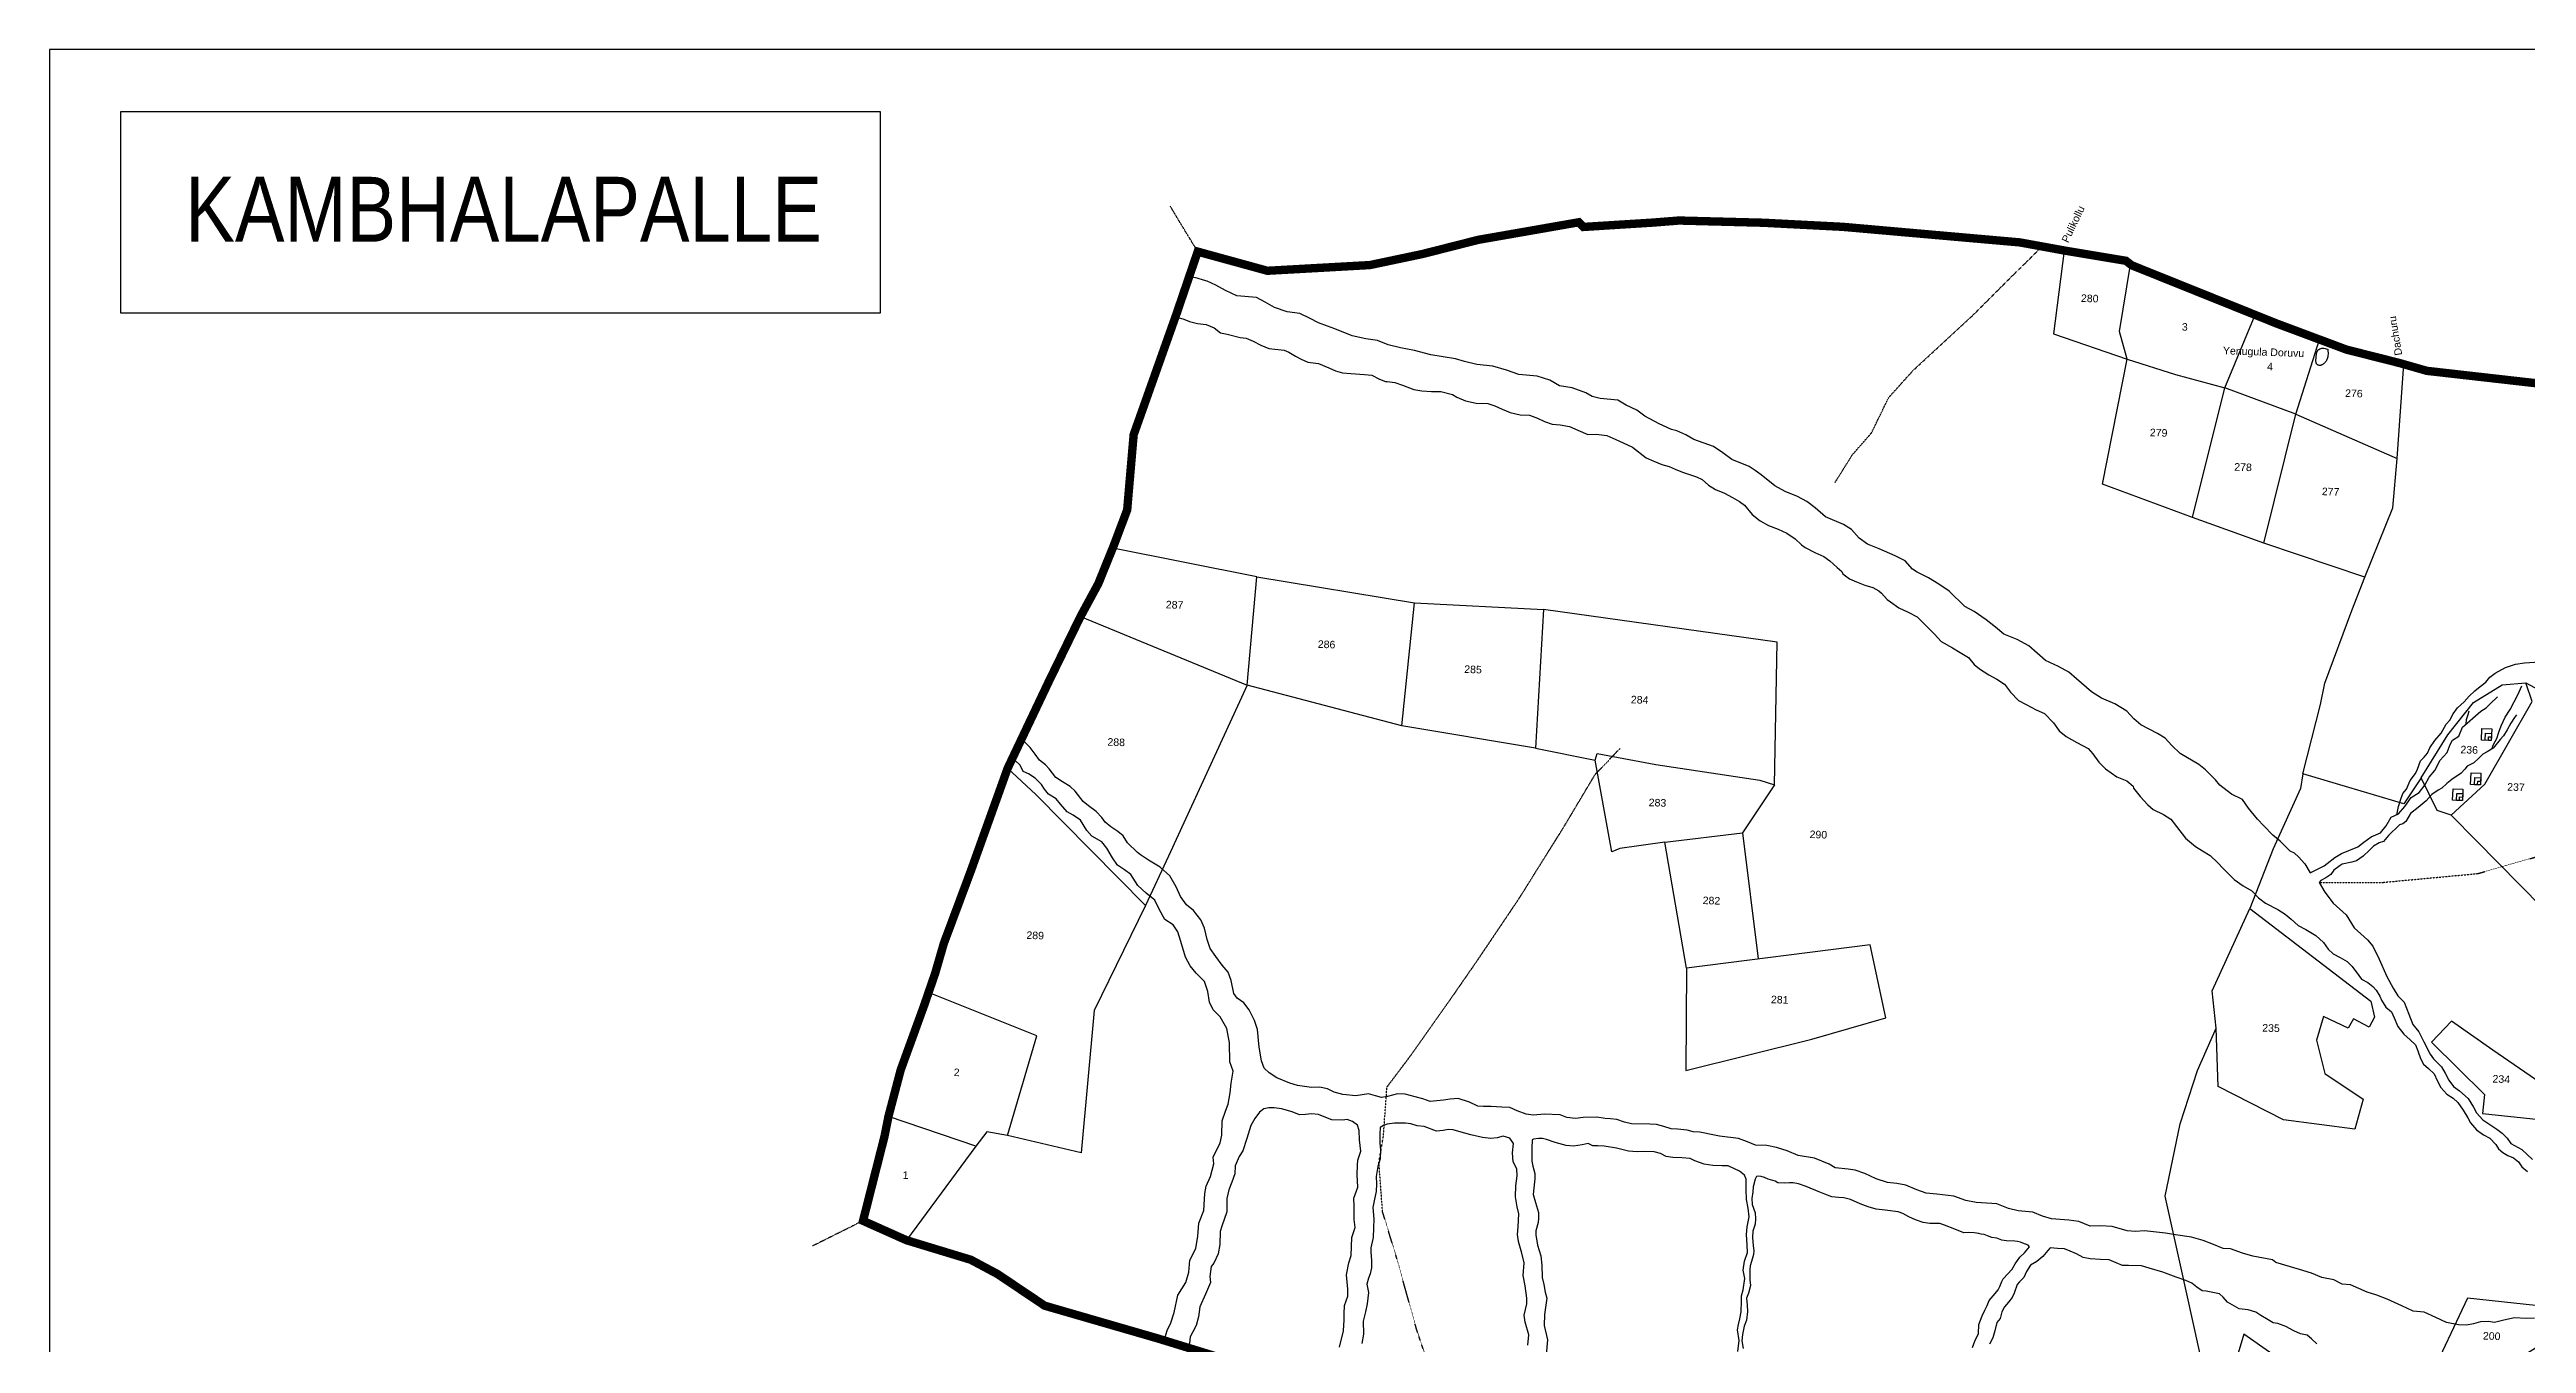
# Model space of a CAD drawing. Header units: inches. Extents: x 346063 to 354760, y 1581753 to 1587896.
# Drawn here: x 346063 to 350344, y 1585658 to 1587896 of the extents above; entities that cross this region are included whole.
import ezdxf

# ---------------------------------------------------------------- set-up
doc = ezdxf.new("R2010")
doc.units = ezdxf.units.IN
doc.header["$MEASUREMENT"] = 0
for name, pattern in [('ACAD_ISO03W100', [30, 12, -18]), ('ACAD_ISO07W100', [3, 0, -3]), ('BORDER', [1.75, 0.5, -0.25, 0.5, -0.25, 0, -0.25])]:
    doc.linetypes.add(name, pattern=pattern)
for name, color, linetype in [('C LINE COO', 6, 'Continuous'), ('NALA', 4, 'Continuous'), ('SQUAREWELL', 5, 'Continuous'), ('SURVEY_BND', 7, 'Continuous'), ('SURVEY_NO', 7, 'Continuous'), ('TITLEBLOCK', 7, 'Continuous'), ('WATER_BODY', 4, 'Continuous')]:
    doc.layers.add(name, color=color, linetype=linetype)
doc.layers.add('FOOTPATH', color=150, linetype='ACAD_ISO07W100', lineweight=30)
doc.layers.add('VILL_BOUNDARY', color=6, linetype='BORDER', lineweight=30)
doc.styles.add('ARIALN', font='ARIALN.TTF')
doc.styles.get("Standard").update_dxf_attribs({"font": 'arial.ttf'})

msp = doc.modelspace()

# ---------------------------------------------------------------- linework, layer by layer
at = {"layer": 'C LINE COO', "color": 0}
msp.add_lwpolyline([(346063, 1581753.1), (354759.8, 1581753.1), (354759.8, 1587895.7), (346063, 1587895.7), (346063, 1581753.1)], dxfattribs=at)
msp.add_lwpolyline([(346186.1, 1587788.4), (347498.5, 1587788.4), (347498.5, 1587440), (346186.1, 1587440)], close=True, dxfattribs=at)
at = {"layer": 'FOOTPATH', "ltscale": 0.002}
for points in [[(349149.1, 1587147.1), (349179.2, 1587195.2), (349211.9, 1587232.5), (349241.6, 1587293.6), (349284, 1587340.8), (349384.9, 1587434), (349506.7, 1587555.1)], [(348595.5, 1585308.3), (348584.2, 1585318.2), (348556.8, 1585362.8), (348535.3, 1585391.7), (348516.4, 1585425.8), (348492.6, 1585492.2), (348462.8, 1585572), (348425.8, 1585682.2), (348390.7, 1585808), (348366.9, 1585885.8), (348360.6, 1585970.8), (348368.3, 1586016), (348374.5, 1586101.3), (348418.6, 1586159.9), (348482.4, 1586250.4), (348528.6, 1586317.1), (348601.3, 1586425), (348678.9, 1586548.9), (348734.2, 1586641.7), (348777.8, 1586687.5)], [(349985.8, 1586455), (350096.3, 1586455.4), (350260, 1586470.6), (350409.5, 1586513.4), (350449.4, 1586526.8), (350476.9, 1586536.3), (350513.7, 1586585.4), (350516.4, 1586645), (350488, 1586642.3), (350431.9, 1586641.2), (350387.3, 1586632.9), (350461.2, 1586581.1)]]:
    msp.add_lwpolyline(points, dxfattribs=at)
at = {"layer": 'NALA'}
for points in [[(349942.8, 1586505.8), (349935.6, 1586509.1), (349918.5, 1586526.4), (349905.8, 1586536.9), (349890.3, 1586553.1), (349878.9, 1586564.7), (349863.5, 1586583.7), (349853.4, 1586598.7), (349834.2, 1586607.8), (349814, 1586623.6), (349806.7, 1586632.8), (349789.5, 1586650.2), (349777.5, 1586659.3), (349745.5, 1586678.3), (349731.2, 1586691.9), (349719.3, 1586704.7), (349706.5, 1586712.8), (349677.2, 1586727.6), (349665.6, 1586738), (349653.3, 1586751.2), (349632.3, 1586764.3), (349609.4, 1586773.9), (349592.1, 1586784.6), (349566.4, 1586807.2), (349553.1, 1586818.8), (349535.3, 1586828.4), (349512.6, 1586839.2), (349483.9, 1586864.2), (349463.9, 1586875.6), (349440.8, 1586884.8), (349426.5, 1586896.7), (349410.2, 1586909.3), (349389.3, 1586923.7), (349373.5, 1586932.3), (349346.2, 1586958.9), (349328.5, 1586971.3), (349310.2, 1586982), (349291.1, 1586992), (349282.9, 1586997), (349270.4, 1587011.5), (349252.6, 1587020.1), (349225.5, 1587032.1), (349205.1, 1587040.5), (349190.7, 1587050.4), (349177.5, 1587065.6), (349163.4, 1587074.1), (349132.6, 1587087.5), (349114.4, 1587102.8), (349100, 1587114), (349084.3, 1587122.6), (349062.5, 1587131.4), (349045.1, 1587141.4), (349021.3, 1587160.3), (349010.8, 1587167.7), (349000.4, 1587174.4), (348970.8, 1587186.4), (348955.1, 1587198.3), (348938.8, 1587209.2), (348904.7, 1587221.5), (348891.3, 1587229.3), (348875.4, 1587236.2), (348866.5, 1587238.6), (348845.1, 1587248.4), (348820.4, 1587261.6), (348806.4, 1587271.8), (348787.9, 1587280.8), (348773.5, 1587289), (348742.8, 1587292.4), (348729.3, 1587295.7), (348718.4, 1587301.7), (348694.8, 1587310.7), (348673, 1587313.9), (348656.2, 1587324.1), (348634.3, 1587330.7), (348602.5, 1587333.4), (348581.2, 1587340.9), (348557.7, 1587348.1), (348530, 1587351.2), (348508.8, 1587356.4), (348493.2, 1587360.5), (348450.4, 1587367.9), (348422, 1587374.9), (348397.7, 1587379.7), (348376.5, 1587385.2), (348358.4, 1587392.6), (348338, 1587395.5), (348314.5, 1587400.8), (348284.7, 1587412.4), (348271.7, 1587417.3), (348255.9, 1587423.1), (348241.8, 1587430.6), (348223.8, 1587439), (348202.2, 1587442.1), (348179.9, 1587449.5), (348163.8, 1587458.8), (348148.8, 1587467), (348115.1, 1587469.5), (348095.4, 1587479.1), (348078.6, 1587488), (348063.8, 1587495.1), (348057.7, 1587496.9), (348046.5, 1587500.4), (348032.8, 1587503.1)], [(348009.9, 1587435.8), (348013.7, 1587432.5), (348023.6, 1587429.2), (348033.4, 1587425.3), (348047.2, 1587422), (348062, 1587420), (348075.6, 1587414.3), (348086.6, 1587405.9), (348098.4, 1587403.5), (348120.7, 1587397.7), (348130.9, 1587396.5), (348143.4, 1587391.3), (348156.4, 1587384.6), (348170.4, 1587378.8), (348196.7, 1587375.6), (348204.9, 1587372), (348216.4, 1587365.5), (348226.2, 1587360.3), (348237.5, 1587355), (348255.9, 1587352.9), (348274.2, 1587345.3), (348285.7, 1587339.8), (348297.6, 1587336.8), (348311.8, 1587335.4), (348335.5, 1587333.7), (348348.3, 1587332.5), (348361.5, 1587325.4), (348371.7, 1587321.3), (348374.7, 1587321.5), (348388.4, 1587319.9), (348401.3, 1587315.3), (348420.8, 1587307.7), (348435, 1587305.5), (348451.7, 1587304), (348467.8, 1587304.2), (348487.5, 1587299.1), (348495.3, 1587294.7), (348510.2, 1587288.2), (348528.9, 1587284.2), (348548.8, 1587283.6), (348561, 1587279.2), (348573.7, 1587273.5), (348587.7, 1587268.1), (348604.6, 1587264), (348621.1, 1587263.4), (348634.8, 1587258.3), (348646.7, 1587252.1), (348659.8, 1587247.9), (348673.8, 1587246.4), (348690, 1587243.8), (348704.2, 1587237.1), (348721.5, 1587230.1), (348736.1, 1587230.3), (348754.7, 1587227.9), (348775.5, 1587219.1), (348798.7, 1587208.2), (348822.3, 1587189.4), (348835.7, 1587183.6), (348849.8, 1587177.8), (348862, 1587174.5), (348872.7, 1587169.9), (348885.5, 1587164.5), (348897.6, 1587160.5), (348909.7, 1587156.6), (348919.1, 1587152.1), (348930.5, 1587142.4), (348942.1, 1587134.6), (348957.8, 1587128.3), (348971.5, 1587120.7), (348983.6, 1587113.9), (348992.3, 1587107.5), (349005.8, 1587091.8), (349019.5, 1587080.8), (349034, 1587072.5), (349050.8, 1587065.9), (349065.6, 1587059.5), (349080.2, 1587049.2), (349091.1, 1587038.9), (349097.6, 1587034.3), (349114.1, 1587026), (349129.3, 1587018.7), (349139.8, 1587011.4), (349152.4, 1586999.6), (349160.8, 1586992.7), (349162.7, 1586989.1), (349174.2, 1586980.5), (349185.9, 1586975.2), (349200.3, 1586969.6), (349214.1, 1586965.4), (349224.8, 1586959.7), (349229.2, 1586955.7), (349239, 1586944.5), (349244.7, 1586940.5), (349259.4, 1586930.1), (349275.1, 1586922.4), (349290.7, 1586914.5), (349301.5, 1586904.3), (349311.1, 1586894.5), (349320.8, 1586884.6), (349332.3, 1586872.1), (349351.8, 1586861.2), (349365.1, 1586853), (349379.6, 1586844.2), (349389.4, 1586831.9), (349398.6, 1586824.5), (349414.5, 1586814.4), (349428.5, 1586807), (349441.8, 1586798), (349452.1, 1586784.2), (349466.1, 1586770.1), (349479, 1586763.2), (349496.5, 1586753.8), (349510.7, 1586747.3), (349526.6, 1586731.5), (349536.1, 1586717.7), (349548.6, 1586707.4), (349566.6, 1586697.5), (349586.5, 1586686.9), (349594.4, 1586677.6), (349604.9, 1586663.5), (349616.6, 1586651.9), (349635.9, 1586638), (349653.1, 1586630.7), (349664.4, 1586621.5), (349664.9, 1586618.3), (349676.3, 1586604), (349689.4, 1586589.6), (349698.5, 1586581.3), (349716.7, 1586572.5), (349729.6, 1586564.6), (349738.9, 1586552.1), (349754.8, 1586531.7), (349772.1, 1586517.2), (349784.3, 1586509.8), (349797.2, 1586501.8), (349810, 1586490), (349820.4, 1586478.5), (349838.9, 1586460.1), (349854.1, 1586449.4), (349869.1, 1586440.7), (349881.1, 1586428.8), (349892.8, 1586419.3), (349914.1, 1586408.2), (349926.9, 1586400.2), (349937.1, 1586391.7), (349949.3, 1586380.5), (349962.9, 1586373.8), (349980.2, 1586363.4), (349993, 1586351.1), (350001, 1586340), (350009.7, 1586331.9), (350021.8, 1586325.2), (350033.8, 1586318.6), (350042.8, 1586309.6), (350054.2, 1586294.6), (350059, 1586287.7), (350069.8, 1586282.2), (350078.3, 1586275.4), (350084, 1586268.8), (350090.7, 1586258.7), (350093.3, 1586251.6), (350101, 1586239.7), (350110.5, 1586231.7), (350115.5, 1586220.9), (350121.7, 1586206), (350131.8, 1586193.1), (350143.1, 1586183.1), (350152.2, 1586174.2), (350156, 1586164.1), (350160.8, 1586151), (350166.2, 1586141.2), (350174.9, 1586133.2), (350184.2, 1586124.1), (350189.8, 1586113), (350195.9, 1586100.7), (350206.3, 1586089), (350217, 1586081.9), (350225.5, 1586074.5), (350234.7, 1586061.7), (350242.4, 1586048.1), (350247.3, 1586039.8), (350257.5, 1586027.5), (350269.5, 1586018.8), (350280.7, 1586012.9), (350290.8, 1586002), (350295.6, 1585994.6), (350303, 1585988.2), (350311.9, 1585983.3), (350321.8, 1585978.8), (350330.1, 1585972.3), (350335.7, 1585963.6), (350345.8, 1585955.2)], [(350119.8, 1586572.4), (350122.7, 1586586.7), (350126.3, 1586597.6), (350130.4, 1586609.2), (350136.8, 1586616.8), (350143.1, 1586631.3), (350152.2, 1586643.7), (350155.7, 1586651.2), (350160.9, 1586665.7), (350167, 1586671.6), (350172.7, 1586678.7), (350177.2, 1586688.3), (350185.7, 1586700.6), (350196.5, 1586713.3), (350205.3, 1586728.8), (350211.8, 1586735.8), (350217.1, 1586746.7), (350224.5, 1586757.4), (350236.3, 1586767.3), (350245.2, 1586777.4), (350254.8, 1586786.7), (350263.7, 1586794), (350273.8, 1586801.3), (350280.7, 1586810.4), (350289.7, 1586817), (350307.7, 1586827.2), (350324.8, 1586833), (350340.3, 1586834.9), (350366.5, 1586837)], [(350284.7, 1586686.5), (350285.6, 1586691.4), (350290, 1586699.2), (350292.9, 1586704.3), (350296.1, 1586715.2), (350300.1, 1586726), (350307.2, 1586741), (350315.9, 1586754.3), (350322.7, 1586767.4), (350329.2, 1586779.9), (350335.9, 1586795.5)], [(349942.8, 1586505.8), (349950.2, 1586499.7), (349961.1, 1586487.5), (349970, 1586471.7), (349980.7, 1586477.1), (349994.6, 1586484), (349999.5, 1586488), (350012.5, 1586498.1), (350024.1, 1586505.5), (350052.4, 1586516.6), (350063, 1586524.7), (350075.4, 1586534.2), (350091.5, 1586541.3), (350101.7, 1586552.9), (350110.4, 1586568.3), (350122.7, 1586573.7), (350133.9, 1586586.5), (350144.7, 1586601.9), (350158.5, 1586610.9), (350168.2, 1586623.4), (350176, 1586637.1), (350185.5, 1586649), (350191.6, 1586659.5), (350194.1, 1586666.2), (350206.9, 1586679.7), (350212, 1586693.6), (350216.4, 1586701), (350226.8, 1586708.2), (350233.5, 1586723.7), (350241.3, 1586730.8), (350255.6, 1586743.6), (350265.3, 1586751.6), (350274.1, 1586757.2), (350281.1, 1586764), (350294.1, 1586776.3)], [(350239.5, 1586729.2), (350240.1, 1586737.2), (350243, 1586745.7), (350244.8, 1586752.2)], [(350326.6, 1586744.9), (350323.3, 1586740.5), (350317.2, 1586730.4), (350310.9, 1586719.3), (350304.4, 1586708.5), (350298.4, 1586702.3), (350286.4, 1586687.6), (350276.2, 1586680.9), (350268.5, 1586676.9), (350261.9, 1586670.2), (350252.9, 1586662), (350241.5, 1586656.3), (350237.4, 1586650.9), (350231.4, 1586644.3), (350214.8, 1586633.1), (350206.6, 1586626.4), (350197.7, 1586618.1), (350191.2, 1586614.6), (350180.7, 1586607.2), (350170.9, 1586596.6), (350156.6, 1586585.1), (350143.8, 1586574.2), (350135.2, 1586560.8), (350130.5, 1586556.6), (350124.7, 1586554.6), (350105.4, 1586536.7), (350097, 1586526.2), (350089.4, 1586523.5), (350079.5, 1586517.9), (350072.6, 1586511), (350061.9, 1586500.5), (350050, 1586492.4), (350042.1, 1586490.4), (350025.6, 1586486.6), (350022.2, 1586484.5), (350011.1, 1586476.4), (350006.1, 1586469.1), (349997.4, 1586463.2), (349988.7, 1586458.4), (349985.8, 1586455), (349995.7, 1586438.7), (350010, 1586419.4), (350032.6, 1586399.2), (350046, 1586377), (350069.4, 1586356), (350078.3, 1586345.2), (350089.5, 1586322.8), (350102.5, 1586292.8), (350113.5, 1586272.6), (350121.9, 1586259.3), (350132.5, 1586248.3), (350140.5, 1586227.5), (350147.8, 1586209.7), (350157.7, 1586196.7), (350166.8, 1586179.7), (350177.6, 1586158.4), (350183.4, 1586150.2), (350197.2, 1586136.2), (350203.6, 1586125.4), (350209.6, 1586113.2), (350218.1, 1586102.3), (350228.2, 1586094.6), (350243.4, 1586081.5), (350252.7, 1586066.6), (350257.4, 1586056.9), (350268.5, 1586045), (350279.2, 1586037.9), (350292.8, 1586028.5), (350302.1, 1586021.4), (350310.4, 1586012.9), (350316.8, 1586004), (350336.1, 1585993.4), (350354.2, 1585976.1)], [(347989.5, 1585663.2), (347994.9, 1585680.3), (348001.2, 1585693.9), (348006.6, 1585711.7), (348013.1, 1585741.6), (348026.8, 1585763.3), (348032.2, 1585781), (348033.9, 1585802.1), (348043.9, 1585822.1), (348047.9, 1585843.5), (348049.1, 1585866.1), (348057.9, 1585887.9), (348059.8, 1585917.3), (348062, 1585929.8), (348069.5, 1585946.6), (348075.3, 1585968.8), (348074.4, 1585980.1), (348086.1, 1586004.7), (348088.9, 1586018.3), (348089.6, 1586042.7), (348095.6, 1586059.7), (348100.1, 1586071.7), (348103.4, 1586091.6), (348105.1, 1586108.2), (348108.9, 1586128.6), (348103.2, 1586145), (348102.6, 1586178), (348097.8, 1586202.4), (348086.5, 1586222.9), (348074.3, 1586235.2), (348068, 1586248.4), (348065.2, 1586266.5), (348059.1, 1586283.7), (348044.7, 1586298.5), (348034.3, 1586311.2), (348026.4, 1586326), (348018.5, 1586353.1), (348013.2, 1586369.8), (348005, 1586381.8), (347990.8, 1586391.2), (347981.3, 1586408.1), (347973.4, 1586424.8), (347958.2, 1586436.6), (347944.2, 1586450.1), (347932.1, 1586469.1), (347920.7, 1586477.3), (347908.6, 1586485), (347900.4, 1586497.9), (347890.4, 1586514.6), (347881.5, 1586525.3), (347864.5, 1586535.2), (347856, 1586545), (347844.6, 1586562.7), (347832.2, 1586571.3), (347821.6, 1586577.5), (347810.5, 1586590.5), (347802.7, 1586600), (347789.7, 1586608.1), (347782.7, 1586616.5), (347777.6, 1586624.9), (347766.4, 1586635.4), (347755.2, 1586643.1), (347745.6, 1586647.3), (347740.8, 1586657.9), (347732, 1586666), (347727, 1586669.8)], [(350358.1, 1585701.9), (350343.4, 1585700.9), (350323.2, 1585702.5), (350304.6, 1585698.3), (350288.9, 1585694.3), (350278.4, 1585695.8), (350264.8, 1585695.1), (350252.4, 1585692), (350240.1, 1585689.7), (350226.3, 1585690), (350205.9, 1585694.3), (350187.4, 1585702.8), (350167.1, 1585712), (350148.1, 1585713.7), (350128.5, 1585722.9), (350103.1, 1585734.5), (350085.3, 1585741.6), (350068.5, 1585746.6), (350040.1, 1585759.4), (350025.5, 1585760.6), (350011.2, 1585768), (349990.4, 1585772.1), (349972.4, 1585779.8), (349951.9, 1585785.6), (349910.7, 1585797.8), (349904.8, 1585802.4), (349871.1, 1585809), (349853, 1585814), (349832.3, 1585821.5), (349819.7, 1585822), (349803.2, 1585829.1), (349785.4, 1585835.8), (349765.2, 1585841.9), (349737.5, 1585846), (349720.1, 1585848.6), (349683.6, 1585852.6), (349668.2, 1585851.5), (349653.7, 1585852.7), (349627.9, 1585860.4), (349607.7, 1585861.4), (349589.9, 1585860.8), (349570.3, 1585869), (349552.8, 1585871.4), (349522.9, 1585873.4), (349507.5, 1585878.4), (349490.6, 1585884.8), (349465.4, 1585887.4), (349449, 1585891.1), (349428.6, 1585899.6), (349402, 1585901.1), (349392.8, 1585901.9), (349374.9, 1585905.2), (349354.2, 1585912.7), (349324.9, 1585916), (349306.2, 1585918.1), (349290.4, 1585923.8), (349271.3, 1585931.8), (349255.8, 1585934.8), (349239.8, 1585936.1), (349220.3, 1585942.9), (349200.2, 1585951.8), (349183.8, 1585957.5), (349171.5, 1585959.2), (349149.4, 1585961.9), (349138.9, 1585967.9), (349113.3, 1585978.7), (349085.3, 1585983.2), (349066.1, 1585990.9), (349047.9, 1585996.9), (349031.2, 1586000.4), (349011.7, 1586001.1), (348997.6, 1586006.5), (348981.9, 1586012.6), (348949.5, 1586016.5), (348940.6, 1586018.3), (348915.2, 1586023.3), (348904, 1586023.7), (348893.6, 1586027), (348876.6, 1586028.3), (348865.9, 1586029.2), (348853.2, 1586033.3), (348840.2, 1586036.9), (348829, 1586037.5), (348797.3, 1586037.7), (348784.8, 1586040.8), (348771.8, 1586045.4), (348761.1, 1586046.2), (348751.9, 1586046.8), (348737.1, 1586049.5), (348713.7, 1586048.7), (348700.3, 1586046.9), (348685.3, 1586048.9), (348674, 1586053.5), (348646.9, 1586054.7), (348627.1, 1586052.7), (348615.2, 1586054.6), (348599.6, 1586060.3), (348586.6, 1586066.1), (348573, 1586066.8), (348554.8, 1586067.5), (348541.4, 1586067.7), (348531.5, 1586068.5), (348517.4, 1586075.3), (348497.6, 1586081.4), (348483.9, 1586080.4), (348472.4, 1586078.9), (348449.3, 1586076.4), (348436.5, 1586081.2), (348423, 1586084.6), (348405.7, 1586089.3), (348392.8, 1586089.8), (348375.6, 1586084.8), (348365.3, 1586083.5), (348354.7, 1586086.3), (348342.4, 1586089.4), (348320.6, 1586086), (348298, 1586088.3), (348283.1, 1586092.5), (348271.6, 1586098.2), (348258.1, 1586101.1), (348244, 1586100.9), (348220.1, 1586103.9), (348206.9, 1586108.3), (348184.1, 1586117.1), (348171, 1586125.9), (348162.5, 1586134.2), (348157.4, 1586147), (348153.8, 1586170.2), (348151, 1586201.1), (348145.5, 1586216.7), (348136.6, 1586235), (348127.3, 1586246.9), (348115.6, 1586255.3), (348109.8, 1586263.3), (348105.5, 1586285.4), (348099.9, 1586299.9), (348089.7, 1586312.4), (348078.5, 1586327.2), (348069.2, 1586340.8), (348063.7, 1586356.3), (348059.2, 1586375.9), (348052.9, 1586390.7), (348039.9, 1586406.5), (348028.3, 1586416.6), (348017.8, 1586430.9), (348010.1, 1586447.9), (347999.1, 1586466.8), (347982.3, 1586481.5), (347962.3, 1586493.9), (347948.3, 1586503.1), (347943.1, 1586506.9), (347926.1, 1586524), (347918.5, 1586535.9), (347909.2, 1586543.5), (347897.3, 1586551.5), (347887.4, 1586559.4), (347881.9, 1586567.8), (347872, 1586577.9), (347858.7, 1586587.6), (347849.7, 1586595), (347835.4, 1586612.9), (347826.7, 1586621.4), (347813.6, 1586629.2), (347802.2, 1586636.7), (347790.8, 1586651.9), (347784.2, 1586658.7), (347773.8, 1586666.8), (347766.6, 1586676.9), (347757.7, 1586688.7), (347749.3, 1586697.5), (347742.3, 1586702)], [(348292.2, 1585651.3), (348299.6, 1585679.8), (348300.7, 1585698.6), (348300.7, 1585709), (348301.2, 1585723.7), (348306.8, 1585739.8), (348306.7, 1585752.1), (348304.8, 1585776.5), (348308.7, 1585797.7), (348312.8, 1585810), (348313.3, 1585825.6), (348313.9, 1585841.5), (348319.7, 1585858.8), (348317.9, 1585872.5), (348317.9, 1585895), (348317.5, 1585909.1), (348324.1, 1585928.4), (348323.1, 1585949.4), (348323.7, 1585966.6), (348324, 1585974.9), (348329.1, 1585990.8), (348327, 1586010.1), (348326.3, 1586026.1), (348323.7, 1586035.4), (348315.1, 1586041.7), (348306, 1586045.3), (348297.6, 1586044.4), (348279.5, 1586044.5), (348266.1, 1586050), (348256, 1586053.8), (348243.9, 1586055.1), (348233.5, 1586053.9), (348223.2, 1586053.2), (348210.7, 1586058.3), (348192.5, 1586064), (348179.5, 1586065.3), (348170.2, 1586065.7), (348161.6, 1586063.5), (348154.3, 1586057.9), (348146.3, 1586047.3), (348139.2, 1586035.2), (348132.4, 1586012.7), (348125.3, 1585991.2), (348118.8, 1585981.3), (348111.9, 1585965.3), (348111.4, 1585951.4), (348106.5, 1585937.2), (348101.2, 1585923.9), (348097.5, 1585908.6), (348097.7, 1585885.6), (348089.2, 1585861), (348086.5, 1585851.4), (348085.8, 1585829.2), (348082.5, 1585812.7), (348075.5, 1585796.8), (348070.9, 1585790.9), (348068.1, 1585773.7), (348069.6, 1585763.6), (348061.1, 1585743.1), (348050.8, 1585721.1), (348048.6, 1585703.9), (348044.9, 1585689.3), (348039.1, 1585677.9), (348034.2, 1585669.6), (348033.4, 1585658.7), (348031.1, 1585650.4)], [(348617.7, 1585655.2), (348619.6, 1585672.8), (348613.2, 1585694.7), (348611.9, 1585706.7), (348616.1, 1585726.6), (348616.3, 1585736.5), (348613.5, 1585757.6), (348609.7, 1585775.6), (348611.5, 1585797.5), (348607.6, 1585814.2), (348602, 1585834.3), (348600, 1585846.7), (348601.5, 1585859.4), (348602.7, 1585882.4), (348599.3, 1585894.5), (348596.8, 1585911.6), (348597.2, 1585930.5), (348599.6, 1585948), (348598.8, 1585959.7), (348592.8, 1585971.8), (348591.5, 1585987.5), (348593, 1586003.7), (348587.1, 1586012.9), (348575.1, 1586016.4), (348565.1, 1586013.7), (348553.9, 1586012.7), (348539.4, 1586014.2), (348519.3, 1586018.8), (348498.7, 1586024.4), (348489.1, 1586027.5), (348480.2, 1586027.8), (348471.7, 1586026.4), (348460.4, 1586025.2), (348438.6, 1586032.9), (348426.5, 1586034.1), (348416, 1586037.9), (348406.7, 1586038.8), (348387.8, 1586039.1), (348375, 1586037.4), (348368.6, 1586035.1), (348362.6, 1586031.7), (348362.2, 1586019.8), (348362, 1586004.9), (348363.1, 1585992), (348362.6, 1585977.5), (348358.7, 1585964.2), (348356, 1585946.9), (348356.7, 1585934.2), (348355.9, 1585920.5), (348353, 1585907.8), (348350.1, 1585893.1), (348352, 1585873), (348351.5, 1585858.1), (348350.7, 1585841.4), (348346.4, 1585823.4), (348346.7, 1585816.4), (348347.9, 1585801.4), (348347.6, 1585788.9), (348345.2, 1585778.4), (348342.8, 1585770.7), (348339.9, 1585760.8), (348342.8, 1585746.1), (348340.4, 1585726.5), (348337.5, 1585712.5), (348333.1, 1585696.4), (348333.8, 1585674.2), (348331, 1585657.7)], [(348981.1, 1585643.9), (348983.5, 1585663.3), (348980.3, 1585681.5), (348982.1, 1585691), (348984.6, 1585700.5), (348986.5, 1585712.5), (348987, 1585731.2), (348987.2, 1585740.2), (348990, 1585750.8), (348993, 1585770.6), (348989.9, 1585784.5), (348992.2, 1585800.5), (348997.4, 1585815.1), (348997.2, 1585828.4), (348996.1, 1585846.2), (348997.1, 1585859.7), (349000.8, 1585876.8), (348998.7, 1585892), (348995.8, 1585906.7), (348995.4, 1585924.2), (348995.1, 1585942), (348992.7, 1585948.9), (348983.9, 1585956), (348974.9, 1585960.2), (348964.2, 1585965.1), (348953.7, 1585965.1), (348937.5, 1585965.8), (348922.5, 1585967.8), (348906.9, 1585974), (348898.4, 1585977.9), (348884.4, 1585979.1), (348868.4, 1585979.5), (348857.2, 1585981.3), (348847.1, 1585986.3), (348836.1, 1585989.5), (348820.4, 1585990.2), (348806.7, 1585989.3), (348791.7, 1585990.4), (348771.5, 1585995.7), (348750, 1585999.1), (348738.8, 1585999.6), (348730.6, 1586000), (348722.4, 1586003.5), (348712.1, 1586001.4), (348697.1, 1585999.2), (348684.1, 1586000.1), (348665.5, 1586005.6), (348650.2, 1586010.9), (348643.3, 1586012.2), (348636.5, 1586012.5), (348627.9, 1586011), (348625.5, 1586010), (348624.8, 1585995.9), (348624.8, 1585973.5), (348626.6, 1585964.4), (348630.2, 1585951.9), (348629.9, 1585942.5), (348627.8, 1585921.4), (348627.1, 1585915.4), (348631.4, 1585901.6), (348636.4, 1585884.7), (348636.7, 1585874.4), (348635.8, 1585867.2), (348632.1, 1585852.6), (348631.7, 1585845.9), (348634.7, 1585827.7), (348640.6, 1585809.7), (348642.2, 1585793.6), (348643, 1585772), (348645.7, 1585759.8), (348647.7, 1585746.9), (348650.8, 1585736.5), (348647, 1585708), (348646.3, 1585689), (348651.7, 1585664.1), (348649.4, 1585638.6)], [(349386.7, 1585650.9), (349390.7, 1585661.8), (349396.8, 1585675), (349397.2, 1585690.5), (349403.5, 1585705.5), (349407.8, 1585715.3), (349411.8, 1585723.5), (349415.4, 1585732.4), (349425.9, 1585744.6), (349431, 1585750.9), (349434, 1585756.6), (349437.2, 1585765.2), (349439.4, 1585769.9), (349454.8, 1585786.2), (349460.4, 1585795.6), (349468.6, 1585807.3), (349476.3, 1585814.7), (349484.9, 1585825.1), (349483, 1585827.8), (349478.3, 1585829.8), (349473.5, 1585831.6), (349469.2, 1585833.4), (349464.5, 1585834.4), (349459.7, 1585834.8), (349445.2, 1585835.7), (349437.1, 1585836.8), (349428.7, 1585840.2), (349420.1, 1585841), (349412.3, 1585844.2), (349406.6, 1585846.7), (349401.6, 1585846.8), (349397.4, 1585848.3), (349389.5, 1585849.2), (349379.9, 1585849.6), (349371.3, 1585849.4), (349356.1, 1585855.7), (349338.1, 1585862.3), (349330.2, 1585865.2), (349312.8, 1585865.5), (349301.3, 1585867.2), (349288, 1585871.5), (349276.6, 1585877.1), (349265.9, 1585882.9), (349258.3, 1585885.9), (349235.6, 1585888.6), (349220.1, 1585890.1), (349206.4, 1585894.4), (349192.4, 1585899.5), (349175.9, 1585907), (349164, 1585909.7), (349154.8, 1585910.2), (349143.3, 1585911.4), (349131.5, 1585916.4), (349122.6, 1585919.9), (349098.9, 1585929.3), (349085.7, 1585934), (349076.3, 1585935.8), (349070.2, 1585936), (349061.5, 1585935), (349049.9, 1585935.9), (349045.2, 1585938.5), (349033.2, 1585942.3), (349026.9, 1585944.9), (349021.2, 1585946.7), (349016.1, 1585947.1), (349013, 1585946.9), (349010.8, 1585942.3), (349007.2, 1585928.9), (349006.7, 1585920.1), (349005, 1585908.9), (349006, 1585898.3), (349011, 1585884), (349011.5, 1585873.7), (349011, 1585864.4), (349006.7, 1585852.3), (349006.5, 1585841.4), (349007.5, 1585827), (349008.7, 1585818.5), (349008, 1585811.6), (349004.8, 1585799.9), (349002, 1585792.1), (349001.9, 1585786), (349001.9, 1585767.8), (349002.8, 1585758.4), (348999.5, 1585745.2), (348996.1, 1585736.6), (348997.1, 1585724.3), (348997.4, 1585713), (348995.9, 1585698.5), (348991.6, 1585688.1), (348989.2, 1585673.5), (348988.1, 1585662.7), (348990, 1585649.4)], [(349981.9, 1585657.3), (349972.3, 1585666.1), (349965.1, 1585672.3), (349953.4, 1585674.7), (349941.9, 1585680), (349928.1, 1585687.5), (349914, 1585692.7), (349906.3, 1585693.6), (349894.4, 1585700.4), (349885.1, 1585706.6), (349876.3, 1585712.3), (349863.2, 1585716), (349847.4, 1585718.1), (349839.4, 1585722.5), (349827.5, 1585729.2), (349819.5, 1585738.3), (349813.7, 1585744), (349790.3, 1585748.4), (349783.6, 1585749.2), (349774.3, 1585755.2), (349765.7, 1585762.4), (349755.5, 1585767.1), (349738.4, 1585772.5), (349715.6, 1585781.4), (349691.6, 1585788.4), (349678.4, 1585792.4), (349656, 1585793), (349645.9, 1585793), (349635, 1585797.7), (349622.6, 1585802.8), (349607.8, 1585803.1), (349590.1, 1585804.1), (349577.6, 1585806.8), (349566.4, 1585812.9), (349555.6, 1585817.5), (349545.5, 1585821.4), (349533.3, 1585822.2), (349521, 1585823.1), (349517, 1585819), (349508, 1585808.2), (349497.6, 1585799.6), (349487, 1585793.3), (349479.8, 1585782.6), (349475.2, 1585772), (349467.9, 1585764.8), (349464, 1585759.9), (349458.4, 1585745), (349455.1, 1585737.5), (349448.8, 1585729.4), (349441.8, 1585721.6), (349437.4, 1585712.4), (349434.4, 1585701.4), (349428.5, 1585694.4), (349425.2, 1585679.9), (349421.4, 1585667.7), (349415.9, 1585656.8)]]:
    msp.add_lwpolyline(points, dxfattribs=at)
at = {"layer": 'SQUAREWELL'}
for points in [[(350266.8, 1586721.3), (350283.9, 1586720.7), (350283.2, 1586700.7), (350266.1, 1586701.3)], [(350273.2, 1586713.3), (350283.6, 1586712.9), (350283.2, 1586700.7), (350272.8, 1586701.1)], [(350278.3, 1586707.1), (350283.4, 1586706.9), (350283.2, 1586700.7), (350278.1, 1586700.9)], [(350248.2, 1586644.6), (350265.3, 1586644), (350264.6, 1586624), (350247.5, 1586624.6)], [(350254.6, 1586636.5), (350265, 1586636.2), (350264.6, 1586624), (350254.2, 1586624.3)], [(350259.7, 1586630.3), (350264.8, 1586630.2), (350264.6, 1586624), (350259.5, 1586624.1)], [(350217, 1586617.4), (350234.1, 1586616.8), (350233.3, 1586596.7), (350216.3, 1586597.3)], [(350223.4, 1586609.3), (350233.8, 1586609), (350233.3, 1586596.7), (350223, 1586597.1)], [(350228.5, 1586603.1), (350233.6, 1586602.9), (350233.3, 1586596.7), (350228.3, 1586596.9)]]:
    msp.add_lwpolyline(points, close=True, dxfattribs=at)
at = {"layer": 'SURVEY_BND'}
for points in [[(349545, 1587548.1), (349526.7, 1587404), (349653.6, 1587360.1), (349640.4, 1587408.2), (349659.8, 1587523.9)], [(349890.2, 1587042.2), (349766.7, 1587086.5), (349822.9, 1587310.7), (349874.8, 1587436.8)], [(349945.4, 1587264.9), (349986.2, 1587394.2)], [(349766.7, 1587086.5), (349611.4, 1587143.8), (349653.6, 1587360.1), (349737.3, 1587333.5), (349822.9, 1587310.7)], [(350161.7, 1586636.4), (350132.3, 1586591.2), (349957.7, 1586642.8), (349988.2, 1586762.8), (349995.3, 1586799.6), (350041.9, 1586925.7), (350064.6, 1586983.4), (350112.9, 1587102.9), (350120.4, 1587188.4), (350132.1, 1587351.4)], [(349945.4, 1587264.9), (349822.9, 1587310.7)], [(350064.6, 1586983.4), (349890.2, 1587042.2), (349945.4, 1587264.9), (350120.4, 1587188.4)], [(348149.5, 1586984), (347900.6, 1587033.6)], [(348400.5, 1586725.8), (348132.9, 1586796.2), (348149.5, 1586984), (348422.2, 1586938.6)], [(348631.3, 1586687.7), (348400.5, 1586725.8), (348422.2, 1586938.6), (348644.8, 1586927.3)], [(349044.4, 1586624.3), (349049.2, 1586870.7), (348644.8, 1586927.3), (348631.3, 1586687.7), (348734.1, 1586666.7)], [(347844.8, 1586915), (348132.9, 1586796.2)], [(348132.9, 1586796.2), (347997.1, 1586500.4), (347957.3, 1586415.2), (347767.7, 1586607.1), (347718.9, 1586652.6)], [(350214, 1586571.4), (350189.5, 1586579.9), (350161.7, 1586636.4), (350208, 1586710.5), (350252.7, 1586766.6), (350302, 1586796.9), (350343, 1586800.2)], [(350371, 1586412), (350257.2, 1586527.5), (350214, 1586571.4), (350271.8, 1586625.2), (350353.9, 1586768.3), (350343, 1586800.2), (350416.6, 1586760.5), (350503.2, 1586734.6)], [(348854.9, 1586525), (348776.8, 1586513.9), (348763.1, 1586508.1), (348734.1, 1586666.7), (348737.6, 1586678.3), (348839.1, 1586659.4), (349019, 1586632), (349044.4, 1586624.3), (348988.8, 1586541.3)], [(349957.7, 1586642.8), (349953.2, 1586617.7), (349906.3, 1586513.6), (349865.6, 1586410.4)], [(348892, 1586307.1), (348854.9, 1586525), (348988.8, 1586541.3), (349016, 1586322.9)], [(347957.3, 1586415.2), (347868.5, 1586233.8), (347845.8, 1585987.8), (347718.8, 1586017.9), (347769.2, 1586189.7), (347582.2, 1586264.9)], [(349865.6, 1586410.4), (350075, 1586249.8), (350081.4, 1586222), (350071.9, 1586205.2), (350045.2, 1586219.2), (350035.6, 1586203.5), (349993.1, 1586223.6), (349980.8, 1586182.6), (349995.5, 1586125), (350061.9, 1586080.5), (350047.3, 1586028.4), (349924.1, 1586044.7), (349811.4, 1586102.4), (349807.5, 1586203.3), (349800.9, 1586267.8), (349865.6, 1586410.4)], [(348890.9, 1586130), (349109, 1586184.4), (349236.7, 1586220.9), (349209.6, 1586347.4), (348892, 1586307.1), (348890.9, 1586130)], [(350174.8, 1585593.6), (350115.4, 1585583.5), (350093.5, 1585547.6), (350038.5, 1585545.5), (349855.5, 1585674.3), (349809.8, 1585522), (349787.7, 1585605.2), (349746.9, 1585788.4), (349719.3, 1585912.7), (349745.5, 1586037.9), (349775.5, 1586130.2), (349807.5, 1586203.3)], [(350268.2, 1586055.9), (350409.7, 1586040.7), (350422.3, 1586071.2), (350286.1, 1586165.2), (350214.5, 1586215.3), (350180, 1586178.9), (350271.6, 1586088.3), (350268.2, 1586055.9)], [(347718.8, 1586017.9), (347683.2, 1586023.8), (347663.8, 1585999), (347512.9, 1586050.5)], [(347663.8, 1585999), (347544.1, 1585836.5)], [(350402.1, 1585719.1), (350242.3, 1585736.3), (350174.8, 1585593.6), (350260.3, 1585588.3), (350463.2, 1585715.5)]]:
    msp.add_lwpolyline(points, dxfattribs=at)
at = {"layer": 'VILL_BOUNDARY', "color": 6, "linetype": 'ACAD_ISO03W100', "lineweight": -2, "ltscale": 3, "const_width": 14.5}
msp.add_lwpolyline([(348109.7, 1585626.2), (347978.6, 1585666.6), (347782.9, 1585723.3), (347701.5, 1585778), (347655.3, 1585802.7), (347544.1, 1585836.5), (347469, 1585870.1), (347506, 1586015.8), (347512.9, 1586050.5), (347534.1, 1586131.1), (347574.7, 1586243), (347593.7, 1586298.3), (347608.7, 1586350.1), (347655.4, 1586475.4), (347718.9, 1586652.6), (347790.1, 1586802.8), (347844.8, 1586915), (347875.6, 1586971.9), (347902.4, 1587038.1), (347925.5, 1587099.4), (347936.7, 1587229.6), (348010.8, 1587438.6), (348047.4, 1587546.1), (348167.9, 1587513), (348345.1, 1587522.9), (348435.8, 1587542), (348532.2, 1587566.5), (348706, 1587596.9), (348714, 1587588.8), (348833.6, 1587596.3), (348879.1, 1587599.9), (349024.7, 1587596.1), (349162.4, 1587589), (349376.1, 1587570.2), (349468.3, 1587562.1), (349545, 1587548.1), (349651.7, 1587530.3), (349661.5, 1587522.6), (349911.2, 1587422.2), (350032.9, 1587376.7), (350124.9, 1587353.4), (350171.6, 1587340), (350395.5, 1587314.6)], dxfattribs=at)
at = {"layer": 'VILL_BOUNDARY'}
for points in [[(348047.4, 1587546.1), (347999.9, 1587624.7)], [(347469, 1585870.1), (347381.9, 1585826.6)]]:
    msp.add_lwpolyline(points, dxfattribs=at)
at = {"layer": 'WATER_BODY'}
msp.add_lwpolyline([(350000.4, 1587377.3), (350000.9, 1587374.2), (350001.1, 1587371.4), (350001.1, 1587368.8), (350000.9, 1587366.5), (350000.6, 1587364.4), (350000.2, 1587362.5), (349999.6, 1587360.8), (349999, 1587359.4), (349998.4, 1587358), (349997.7, 1587356.9), (349997, 1587355.9), (349996.3, 1587354.9), (349995.5, 1587354.1), (349994.8, 1587353.4), (349994, 1587352.8), (349993.3, 1587352.2), (349992.5, 1587351.6), (349991.7, 1587351.1), (349991, 1587350.6), (349990.2, 1587350.2), (349989.5, 1587349.8), (349988.7, 1587349.6), (349988, 1587349.4), (349987.2, 1587349.3), (349986.4, 1587349.3), (349985.6, 1587349.3), (349984.8, 1587349.5), (349984, 1587349.8), (349983.3, 1587350.1), (349982.6, 1587350.5), (349982, 1587350.9), (349981.5, 1587351.5), (349981.1, 1587352.1), (349980.8, 1587352.7), (349980.6, 1587353.5), (349980.4, 1587354.3), (349980.3, 1587355.1), (349980.2, 1587356), (349980.2, 1587357), (349980.2, 1587358.1), (349980.2, 1587359.2), (349980.2, 1587360.4), (349980.3, 1587361.6), (349980.3, 1587362.9), (349980.4, 1587364.2), (349980.5, 1587365.4), (349980.6, 1587366.6), (349980.8, 1587367.8), (349980.9, 1587368.9), (349981.1, 1587369.9), (349981.4, 1587370.9), (349981.6, 1587371.8), (349981.9, 1587372.7), (349982.3, 1587373.5), (349982.7, 1587374.2), (349983.1, 1587374.9), (349983.6, 1587375.5), (349984.2, 1587376.1), (349984.7, 1587376.6), (349985.4, 1587377), (349986.1, 1587377.5), (349986.8, 1587377.8), (349987.5, 1587378.2), (349988.3, 1587378.5), (349989.2, 1587378.7), (349990.1, 1587378.9), (349991.2, 1587379), (349992.5, 1587379), (349994, 1587378.9), (349995.8, 1587378.6), (349997.9, 1587378.1), (350000.4, 1587377.3)], dxfattribs=at)

# ---------------------------------------------------------------- texts
at = {"layer": 'SURVEY_NO'}
for s, height, rotation, p in [('Pulikollu', 13.02, 64.462, (349551.7, 1587560.3)), ('280', 13.02, 357.9733, (349573.8, 1587459.3)), ('3', 13, 357.9733, (349748.2, 1587409.7)), ('Dachuru', 13.02, 99.4232, (350129.4, 1587367.6)), ('Yenugula Doruvu', 13.015, 357.9733, (349819.2, 1587368.7)), ('4', 13, 357.9733, (349895.5, 1587341.1)), ('276', 13.02, 357.9733, (350030.4, 1587295)), ('279', 13.02, 357.9733, (349692.9, 1587227)), ('278', 13.02, 357.9733, (349838.8, 1587167.5)), ('277', 13.02, 357.9733, (349990.1, 1587125.1)), ('287', 13.02, 357.9733, (347992.1, 1586929.4)), ('286', 13.02, 357.9733, (348254.8, 1586861)), ('285', 13.02, 357.9733, (348507.9, 1586817.7)), ('284', 13.02, 357.9733, (348795.9, 1586765.1)), ('288', 13.02, 357.9733, (347891.2, 1586691.9)), ('236', 13.02, 357.9733, (350229.6, 1586678.7)), ('237', 13.02, 357.9733, (350310.5, 1586614.2)), ('283', 13.02, 357.9733, (348826.7, 1586587.2)), ('290', 13.02, 357.9733, (349104.8, 1586532.1)), ('282', 13.02, 357.9733, (348920, 1586417.9)), ('289', 13.02, 357.9733, (347751.2, 1586357.7)), ('281', 13.02, 357.9733, (349038, 1586246.5)), ('235', 13.02, 357.9733, (349887.1, 1586197.5)), ('2', 13, 357.9733, (347625.6, 1586120.5)), ('234', 13.02, 357.9733, (350285.1, 1586109.3)), ('1', 13, 357.9733, (347537.2, 1585942.8)), ('200', 13.02, 357.9733, (350268.5, 1585664.9))]:
    msp.add_text(s, height=height, rotation=rotation, dxfattribs=at).set_placement(p)
at = {"layer": 'TITLEBLOCK', "color": 0, "extrusion": (0.000201441, 0.004807, 0.999988), "style": 'ARIALN'}
msp.add_text('KAMBHALAPALLE', height=112.226, rotation=359.9999, dxfattribs=at).set_placement((346297.7, 1587544.6, 7700.9))

doc.saveas('drawing.dxf')
